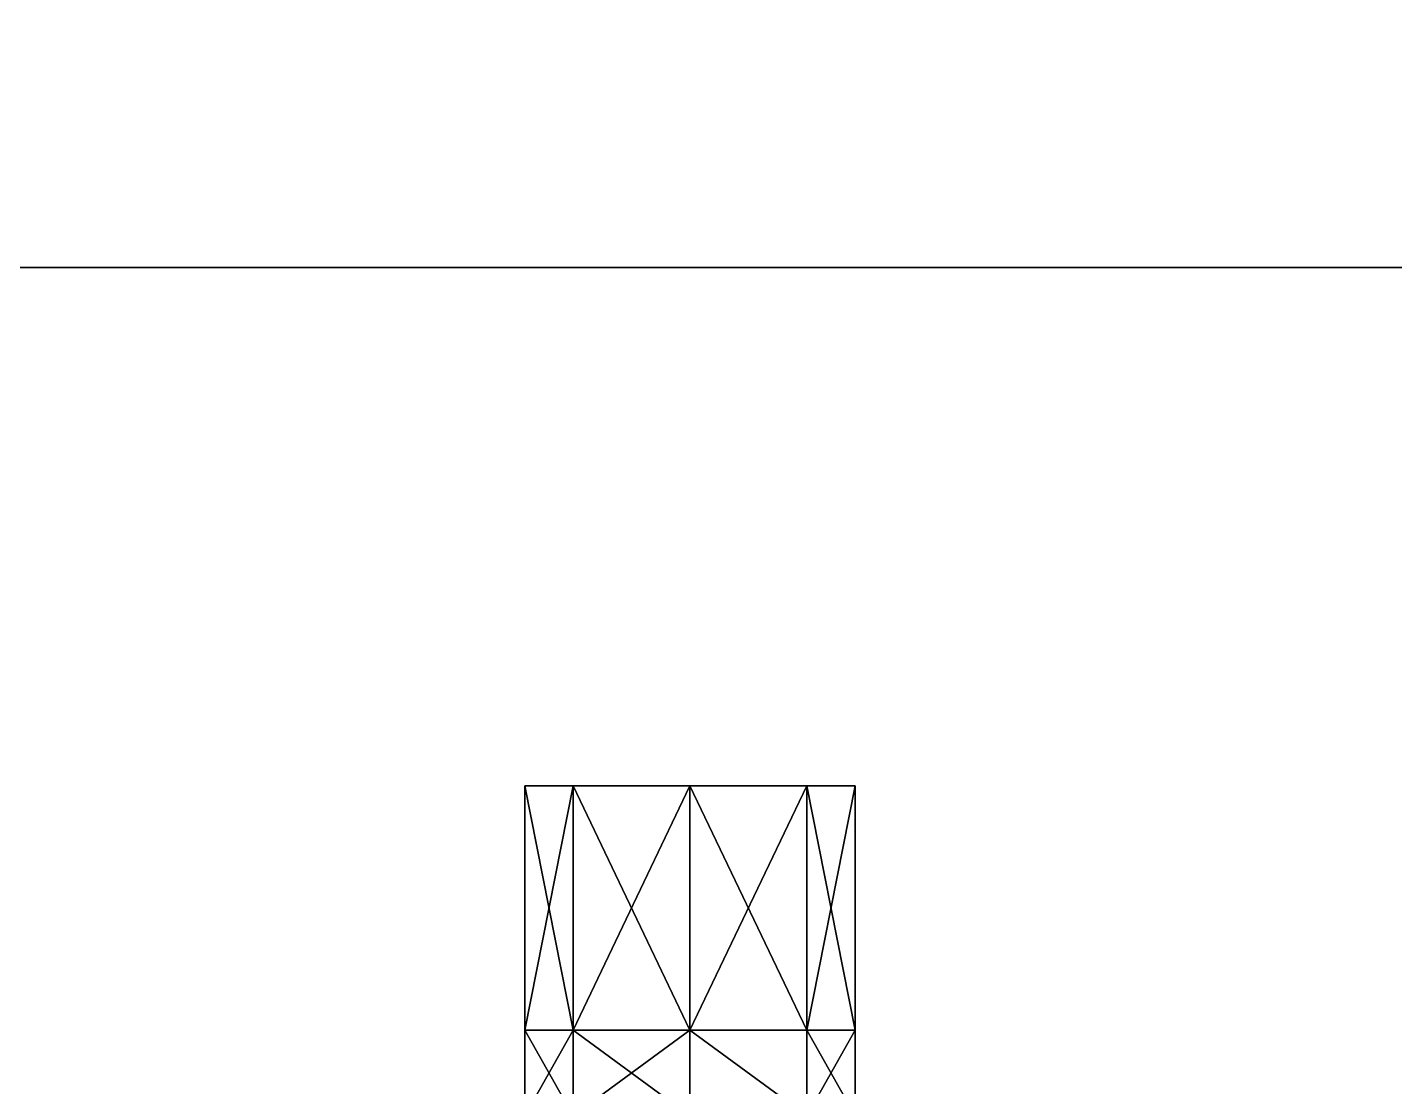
# Model space of a CAD drawing. Extents: x -150 to 2334, y -150 to 2984.
# Drawn here: x 1659.95 to 1688.95, y 2220.41 to 2242.89 of the extents above; entities that cross this region are included whole.
import ezdxf

# ---------------------------------------------------------------- set-up
doc = ezdxf.new("R2010")
doc.units = 0
for name, color, linetype in [('LAYER0', 7, 'CONTINUOUS'), ('LAYER176', 251, 'CONTINUOUS'), ('LAYER177', 9, 'CONTINUOUS'), ('LAYER185', 9, 'CONTINUOUS'), ('LAYER728', 251, 'CONTINUOUS')]:
    doc.layers.add(name, color=color, linetype=linetype)

msp = doc.modelspace()

# ---------------------------------------------------------------- linework, layer by layer
at = {"layer": 'LAYER0', "invisible_edges": 1}
for points in [[(2334, 2984, -5), (-150, -150, -5), (-150, 2984, -5), (2334, 2984, -5)], [(-150, -150, -5), (2334, 2984, -5), (2334, -150, -5), (-150, -150, -5)], [(2334, -150), (-150, 2984), (-150, -150), (2334, -150)], [(-150, 2984), (2334, -150), (2334, 2984), (-150, 2984)]]:
    msp.add_3dface(points, dxfattribs=at)
at = {"layer": 'LAYER176', "invisible_edges": 1}
for points in [[(2164, 2237.792), (1614, 2219.792), (1614, 2237.792), (2164, 2237.792)], [(1614, 2219.792), (2164, 2237.792), (2164, 2219.792), (1614, 2219.792)], [(2164, 2219.792, 2350), (1614, 2237.792, 2350), (1614, 2219.792, 2350), (2164, 2219.792, 2350)], [(1614, 2237.792, 2350), (2164, 2219.792, 2350), (2164, 2237.792, 2350), (1614, 2237.792, 2350)], [(1614, 2237.792, 2350), (2164, 2237.792), (1614, 2237.792), (1614, 2237.792, 2350)], [(2164, 2237.792), (1614, 2237.792, 2350), (2164, 2237.792, 2350), (2164, 2237.792)]]:
    msp.add_3dface(points, dxfattribs=at)
at = {"layer": 'LAYER177'}
for points in [[(1671.525, 2221.612, 86.52512), (1670.5, 2221.612, 89), (1671.525, 2226.792, 86.52512), (1671.525, 2221.612, 86.52512)], [(1671.525, 2226.792, 86.52512), (1670.5, 2221.612, 89), (1670.5, 2226.792, 89), (1671.525, 2226.792, 86.52512)], [(1670.5, 2221.612, 89), (1671.525, 2221.612, 91.47488), (1670.5, 2226.792, 89), (1670.5, 2221.612, 89)], [(1670.5, 2226.792, 89), (1671.525, 2221.612, 91.47488), (1671.525, 2226.792, 91.47488), (1670.5, 2226.792, 89)], [(1671.525, 2226.792, 86.52512), (1670.5, 2226.792, 89), (1677.5, 2226.792, 89), (1671.525, 2226.792, 86.52512)], [(1677.5, 2226.792, 89), (1670.5, 2226.792, 89), (1676.475, 2226.792, 91.47488), (1677.5, 2226.792, 89)], [(1676.475, 2226.792, 91.47488), (1670.5, 2226.792, 89), (1674, 2226.792, 92.5), (1676.475, 2226.792, 91.47488)], [(1674, 2226.792, 92.5), (1670.5, 2226.792, 89), (1671.525, 2226.792, 91.47488), (1674, 2226.792, 92.5)], [(1674, 2221.612, 85.5), (1671.525, 2221.612, 86.52512), (1674, 2226.792, 85.5), (1674, 2221.612, 85.5)], [(1674, 2226.792, 85.5), (1671.525, 2221.612, 86.52512), (1671.525, 2226.792, 86.52512), (1674, 2226.792, 85.5)], [(1671.525, 2226.792, 91.47488), (1671.525, 2221.612, 91.47488), (1674, 2226.792, 92.5), (1671.525, 2226.792, 91.47488)], [(1674, 2226.792, 92.5), (1671.525, 2221.612, 91.47488), (1674, 2221.612, 92.5), (1674, 2226.792, 92.5)], [(1674, 2226.792, 85.5), (1671.525, 2226.792, 86.52512), (1676.475, 2226.792, 86.52512), (1674, 2226.792, 85.5)], [(1676.475, 2226.792, 86.52512), (1671.525, 2226.792, 86.52512), (1677.5, 2226.792, 89), (1676.475, 2226.792, 86.52512)], [(1671.525, 2221.612, 91.47488), (1674, 2221.612, 92.5), (1671.525, 2226.792, 91.47488), (1671.525, 2221.612, 91.47488)], [(1671.525, 2226.792, 91.47488), (1674, 2221.612, 92.5), (1674, 2226.792, 92.5), (1671.525, 2226.792, 91.47488)], [(1676.475, 2221.612, 86.52512), (1674, 2221.612, 85.5), (1676.475, 2226.792, 86.52512), (1676.475, 2221.612, 86.52512)], [(1676.475, 2226.792, 86.52512), (1674, 2221.612, 85.5), (1674, 2226.792, 85.5), (1676.475, 2226.792, 86.52512)], [(1676.475, 2226.792, 91.47488), (1674, 2226.792, 92.5), (1676.475, 2221.612, 91.47488), (1676.475, 2226.792, 91.47488)], [(1676.475, 2221.612, 91.47488), (1674, 2226.792, 92.5), (1674, 2221.612, 92.5), (1676.475, 2221.612, 91.47488)], [(1676.475, 2226.792, 86.52512), (1677.5, 2226.792, 89), (1676.475, 2221.612, 86.52512), (1676.475, 2226.792, 86.52512)], [(1676.475, 2221.612, 86.52512), (1677.5, 2226.792, 89), (1677.5, 2221.612, 89), (1676.475, 2221.612, 86.52512)], [(1677.5, 2226.792, 89), (1676.475, 2226.792, 91.47488), (1677.5, 2221.612, 89), (1677.5, 2226.792, 89)], [(1677.5, 2221.612, 89), (1676.475, 2226.792, 91.47488), (1676.475, 2221.612, 91.47488), (1677.5, 2221.612, 89)], [(1670.5, 2219.792, 89), (1670.5, 2221.612, 89), (1671.525, 2219.792, 86.52512), (1670.5, 2219.792, 89)], [(1671.525, 2219.792, 86.52512), (1670.5, 2221.612, 89), (1671.525, 2221.612, 86.52512), (1671.525, 2219.792, 86.52512)], [(1671.525, 2219.792, 91.47488), (1671.525, 2221.612, 91.47488), (1670.5, 2219.792, 89), (1671.525, 2219.792, 91.47488)], [(1670.5, 2219.792, 89), (1671.525, 2221.612, 91.47488), (1670.5, 2221.612, 89), (1670.5, 2219.792, 89)], [(1671.525, 2219.792, 86.52512), (1671.525, 2221.612, 86.52512), (1674, 2219.792, 85.5), (1671.525, 2219.792, 86.52512)], [(1674, 2219.792, 85.5), (1671.525, 2221.612, 86.52512), (1674, 2221.612, 85.5), (1674, 2219.792, 85.5)], [(1671.525, 2221.612, 91.47488), (1671.525, 2219.792, 91.47488), (1674, 2221.612, 92.5), (1671.525, 2221.612, 91.47488)], [(1674, 2221.612, 92.5), (1671.525, 2219.792, 91.47488), (1674, 2219.792, 92.5), (1674, 2221.612, 92.5)], [(1671.525, 2219.792, 91.47488), (1674, 2219.792, 92.5), (1671.525, 2221.612, 91.47488), (1671.525, 2219.792, 91.47488)], [(1671.525, 2221.612, 91.47488), (1674, 2219.792, 92.5), (1674, 2221.612, 92.5), (1671.525, 2221.612, 91.47488)], [(1674, 2219.792, 85.5), (1674, 2221.612, 85.5), (1676.475, 2219.792, 86.52512), (1674, 2219.792, 85.5)], [(1676.475, 2219.792, 86.52512), (1674, 2221.612, 85.5), (1676.475, 2221.612, 86.52512), (1676.475, 2219.792, 86.52512)], [(1676.475, 2221.612, 91.47488), (1674, 2221.612, 92.5), (1676.475, 2219.792, 91.47488), (1676.475, 2221.612, 91.47488)], [(1676.475, 2219.792, 91.47488), (1674, 2221.612, 92.5), (1674, 2219.792, 92.5), (1676.475, 2219.792, 91.47488)], [(1676.475, 2221.612, 86.52512), (1677.5, 2221.612, 89), (1676.475, 2219.792, 86.52512), (1676.475, 2221.612, 86.52512)], [(1676.475, 2219.792, 86.52512), (1677.5, 2221.612, 89), (1677.5, 2219.792, 89), (1676.475, 2219.792, 86.52512)], [(1677.5, 2221.612, 89), (1676.475, 2221.612, 91.47488), (1677.5, 2219.792, 89), (1677.5, 2221.612, 89)], [(1677.5, 2219.792, 89), (1676.475, 2221.612, 91.47488), (1676.475, 2219.792, 91.47488), (1677.5, 2219.792, 89)]]:
    msp.add_3dface(points, dxfattribs=at)
at = {"layer": 'LAYER185'}
for points in [[(1671.525, 2226.792, 2342.475), (1670.5, 2221.612, 2340), (1671.525, 2221.612, 2342.475), (1671.525, 2226.792, 2342.475)], [(1670.5, 2226.792, 2340), (1670.5, 2221.612, 2340), (1671.525, 2226.792, 2342.475), (1670.5, 2226.792, 2340)], [(1670.5, 2226.792, 2340), (1671.525, 2221.612, 2337.525), (1670.5, 2221.612, 2340), (1670.5, 2226.792, 2340)], [(1671.525, 2226.792, 2337.525), (1671.525, 2221.612, 2337.525), (1670.5, 2226.792, 2340), (1671.525, 2226.792, 2337.525)], [(1677.5, 2226.792, 2340), (1670.5, 2226.792, 2340), (1671.525, 2226.792, 2342.475), (1677.5, 2226.792, 2340)], [(1676.475, 2226.792, 2337.525), (1670.5, 2226.792, 2340), (1677.5, 2226.792, 2340), (1676.475, 2226.792, 2337.525)], [(1674, 2226.792, 2336.5), (1670.5, 2226.792, 2340), (1676.475, 2226.792, 2337.525), (1674, 2226.792, 2336.5)], [(1671.525, 2226.792, 2337.525), (1670.5, 2226.792, 2340), (1674, 2226.792, 2336.5), (1671.525, 2226.792, 2337.525)], [(1674, 2226.792, 2343.5), (1671.525, 2221.612, 2342.475), (1674, 2221.612, 2343.5), (1674, 2226.792, 2343.5)], [(1671.525, 2226.792, 2342.475), (1671.525, 2221.612, 2342.475), (1674, 2226.792, 2343.5), (1671.525, 2226.792, 2342.475)], [(1674, 2226.792, 2336.5), (1671.525, 2221.612, 2337.525), (1671.525, 2226.792, 2337.525), (1674, 2226.792, 2336.5)], [(1674, 2221.612, 2336.5), (1671.525, 2221.612, 2337.525), (1674, 2226.792, 2336.5), (1674, 2221.612, 2336.5)], [(1676.475, 2226.792, 2342.475), (1671.525, 2226.792, 2342.475), (1674, 2226.792, 2343.5), (1676.475, 2226.792, 2342.475)], [(1677.5, 2226.792, 2340), (1671.525, 2226.792, 2342.475), (1676.475, 2226.792, 2342.475), (1677.5, 2226.792, 2340)], [(1671.525, 2226.792, 2337.525), (1674, 2221.612, 2336.5), (1671.525, 2221.612, 2337.525), (1671.525, 2226.792, 2337.525)], [(1674, 2226.792, 2336.5), (1674, 2221.612, 2336.5), (1671.525, 2226.792, 2337.525), (1674, 2226.792, 2336.5)], [(1676.475, 2226.792, 2342.475), (1674, 2221.612, 2343.5), (1676.475, 2221.612, 2342.475), (1676.475, 2226.792, 2342.475)], [(1674, 2226.792, 2343.5), (1674, 2221.612, 2343.5), (1676.475, 2226.792, 2342.475), (1674, 2226.792, 2343.5)], [(1676.475, 2221.612, 2337.525), (1674, 2226.792, 2336.5), (1676.475, 2226.792, 2337.525), (1676.475, 2221.612, 2337.525)], [(1674, 2221.612, 2336.5), (1674, 2226.792, 2336.5), (1676.475, 2221.612, 2337.525), (1674, 2221.612, 2336.5)], [(1676.475, 2221.612, 2342.475), (1677.5, 2226.792, 2340), (1676.475, 2226.792, 2342.475), (1676.475, 2221.612, 2342.475)], [(1677.5, 2221.612, 2340), (1677.5, 2226.792, 2340), (1676.475, 2221.612, 2342.475), (1677.5, 2221.612, 2340)], [(1677.5, 2221.612, 2340), (1676.475, 2226.792, 2337.525), (1677.5, 2226.792, 2340), (1677.5, 2221.612, 2340)], [(1676.475, 2221.612, 2337.525), (1676.475, 2226.792, 2337.525), (1677.5, 2221.612, 2340), (1676.475, 2221.612, 2337.525)], [(1671.525, 2219.792, 2342.475), (1670.5, 2221.612, 2340), (1670.5, 2219.792, 2340), (1671.525, 2219.792, 2342.475)], [(1671.525, 2221.612, 2342.475), (1670.5, 2221.612, 2340), (1671.525, 2219.792, 2342.475), (1671.525, 2221.612, 2342.475)], [(1670.5, 2219.792, 2340), (1671.525, 2221.612, 2337.525), (1671.525, 2219.792, 2337.525), (1670.5, 2219.792, 2340)], [(1670.5, 2221.612, 2340), (1671.525, 2221.612, 2337.525), (1670.5, 2219.792, 2340), (1670.5, 2221.612, 2340)], [(1674, 2219.792, 2343.5), (1671.525, 2221.612, 2342.475), (1671.525, 2219.792, 2342.475), (1674, 2219.792, 2343.5)], [(1674, 2221.612, 2343.5), (1671.525, 2221.612, 2342.475), (1674, 2219.792, 2343.5), (1674, 2221.612, 2343.5)], [(1674, 2221.612, 2336.5), (1671.525, 2219.792, 2337.525), (1671.525, 2221.612, 2337.525), (1674, 2221.612, 2336.5)], [(1674, 2219.792, 2336.5), (1671.525, 2219.792, 2337.525), (1674, 2221.612, 2336.5), (1674, 2219.792, 2336.5)], [(1671.525, 2221.612, 2337.525), (1674, 2219.792, 2336.5), (1671.525, 2219.792, 2337.525), (1671.525, 2221.612, 2337.525)], [(1674, 2221.612, 2336.5), (1674, 2219.792, 2336.5), (1671.525, 2221.612, 2337.525), (1674, 2221.612, 2336.5)], [(1676.475, 2219.792, 2342.475), (1674, 2221.612, 2343.5), (1674, 2219.792, 2343.5), (1676.475, 2219.792, 2342.475)], [(1676.475, 2221.612, 2342.475), (1674, 2221.612, 2343.5), (1676.475, 2219.792, 2342.475), (1676.475, 2221.612, 2342.475)], [(1676.475, 2219.792, 2337.525), (1674, 2221.612, 2336.5), (1676.475, 2221.612, 2337.525), (1676.475, 2219.792, 2337.525)], [(1674, 2219.792, 2336.5), (1674, 2221.612, 2336.5), (1676.475, 2219.792, 2337.525), (1674, 2219.792, 2336.5)], [(1676.475, 2219.792, 2342.475), (1677.5, 2221.612, 2340), (1676.475, 2221.612, 2342.475), (1676.475, 2219.792, 2342.475)], [(1677.5, 2219.792, 2340), (1677.5, 2221.612, 2340), (1676.475, 2219.792, 2342.475), (1677.5, 2219.792, 2340)], [(1677.5, 2219.792, 2340), (1676.475, 2221.612, 2337.525), (1677.5, 2221.612, 2340), (1677.5, 2219.792, 2340)], [(1676.475, 2219.792, 2337.525), (1676.475, 2221.612, 2337.525), (1677.5, 2219.792, 2340), (1676.475, 2219.792, 2337.525)]]:
    msp.add_3dface(points, dxfattribs=at)
at = {"layer": 'LAYER728', "invisible_edges": 1}
for points in [[(2204, 2237.792, 2420), (1632, 2219.792, 2420), (2204, 2219.792, 2420), (2204, 2237.792, 2420)], [(1632, 2219.792, 2420), (2204, 2237.792, 2420), (1632, 2237.792, 2420), (1632, 2219.792, 2420)], [(1632, 2237.792, 2350), (2204, 2219.792, 2350), (1632, 2219.792, 2350), (1632, 2237.792, 2350)], [(2204, 2219.792, 2350), (1632, 2237.792, 2350), (2204, 2237.792, 2350), (2204, 2219.792, 2350)], [(2204, 2237.792, 2420), (1632, 2237.792, 2350), (1632, 2237.792, 2420), (2204, 2237.792, 2420)], [(1632, 2237.792, 2350), (2204, 2237.792, 2420), (2204, 2237.792, 2350), (1632, 2237.792, 2350)]]:
    msp.add_3dface(points, dxfattribs=at)

doc.saveas('drawing.dxf')
